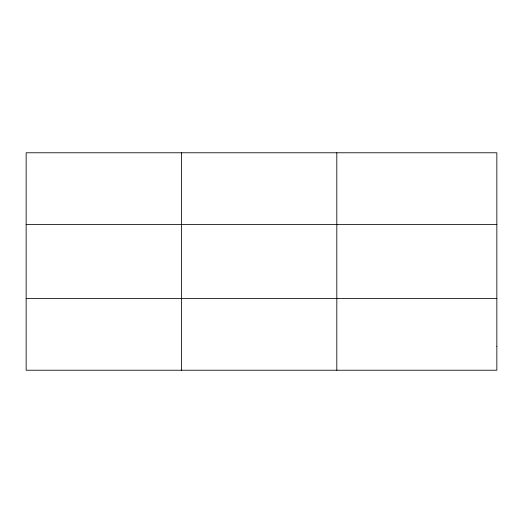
<?xml version="1.0" encoding="UTF-8"?>
<svg xmlns="http://www.w3.org/2000/svg" width="523" height="523" viewBox="0 0 523 523"><rect width="100%" height="100%" fill="white"/><g stroke="black" fill="none" stroke-linecap="round" stroke-linejoin="round"><path stroke-width="0.78" d="M181.481 370.225L181.481 152.775M336.812 370.225L336.812 152.775M26.15 224.537L496.85 224.537M26.15 298.463L496.85 298.463M496.85 346.304L496.85 370.225L26.15 370.225L26.15 152.775L496.85 152.775L496.85 346.304"/></g></svg>
